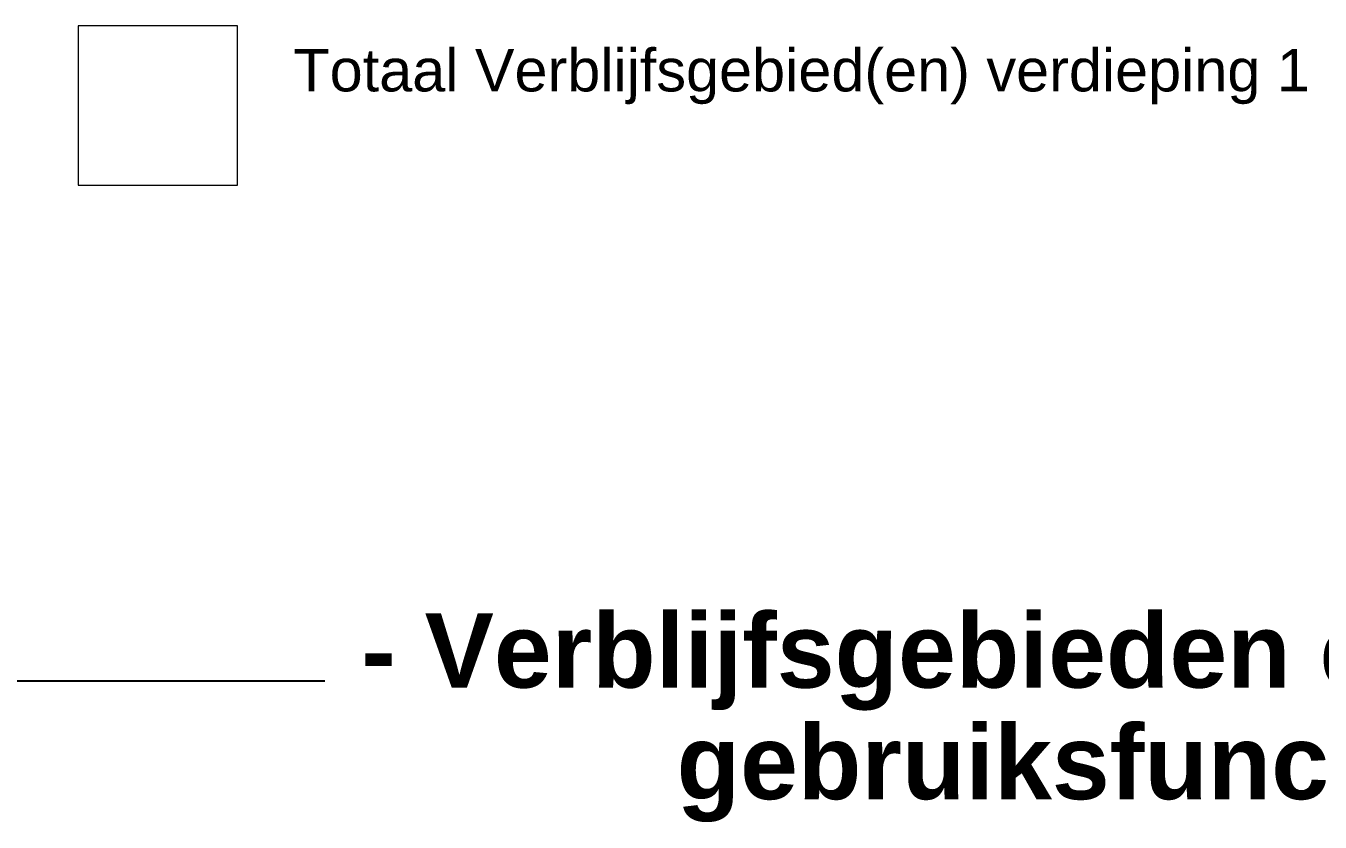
# Model space of a CAD drawing. Header units: millimetres. Extents: x 0 to 59350, y 0 to 29700.
# Drawn here: x 29198 to 32243, y 15321 to 17194 of the extents above; entities that cross this region are included whole.
import ezdxf

# ---------------------------------------------------------------- set-up
doc = ezdxf.new("R2010")
doc.units = ezdxf.units.MM
doc.layers.add('Standard', color=7, linetype='Continuous', lineweight=25)
doc.styles.add('ARIAL', font='arial.ttf')

msp = doc.modelspace()

# ---------------------------------------------------------------- linework, layer by layer
at = {"layer": 'Standard', "color": 7, "linetype": 'Continuous', "lineweight": 18}
for p, q in [((29696.1, 17194.2), (29321.1, 17194.2)), ((29321.1, 17194.2), (29321.1, 16819.2)), ((29696.1, 16819.2), (29696.1, 17194.2)), ((29321.1, 16819.2), (29696.1, 16819.2))]:
    msp.add_line(p, q, dxfattribs=at)
at = {"layer": 'Standard', "color": 7, "linetype": 'Continuous', "lineweight": -3}
msp.add_line((23602.3, 15653.5), (29901.8, 15653.5), dxfattribs=at)

# ---------------------------------------------------------------- texts
at = {"layer": 'Standard', "color": 3, "linetype": 'Continuous', "lineweight": 100, "insert": (29827.7, 17009.8), "char_height": 100, "width": 2456.835, "attachment_point": 7, "style": 'ARIAL'}
msp.add_mtext('\\W1.00;Totaal\\~Verblijfsgebied(en)\\~verdieping\\~1', dxfattribs=at)
at = {"layer": 'Standard', "color": 7, "linetype": 'Continuous', "lineweight": -3, "char_height": 175, "width": 87.5, "attachment_point": 7, "style": 'ARIAL'}
for s, insert in [('\\fArial|i0|b1|c0|p0;-\\~Verblijfsgebieden\\~en\\~gebruiksoppervlakten\\~-', (29987.1, 15583.2)), ('\\fArial|i0|b1|c0|p0;gebruiksfunctie\\~van\\~het\\~gebouw:', (30729.4, 15320.7))]:
    msp.add_mtext(s, dxfattribs=dict(at, insert=insert))

doc.saveas('drawing.dxf')
